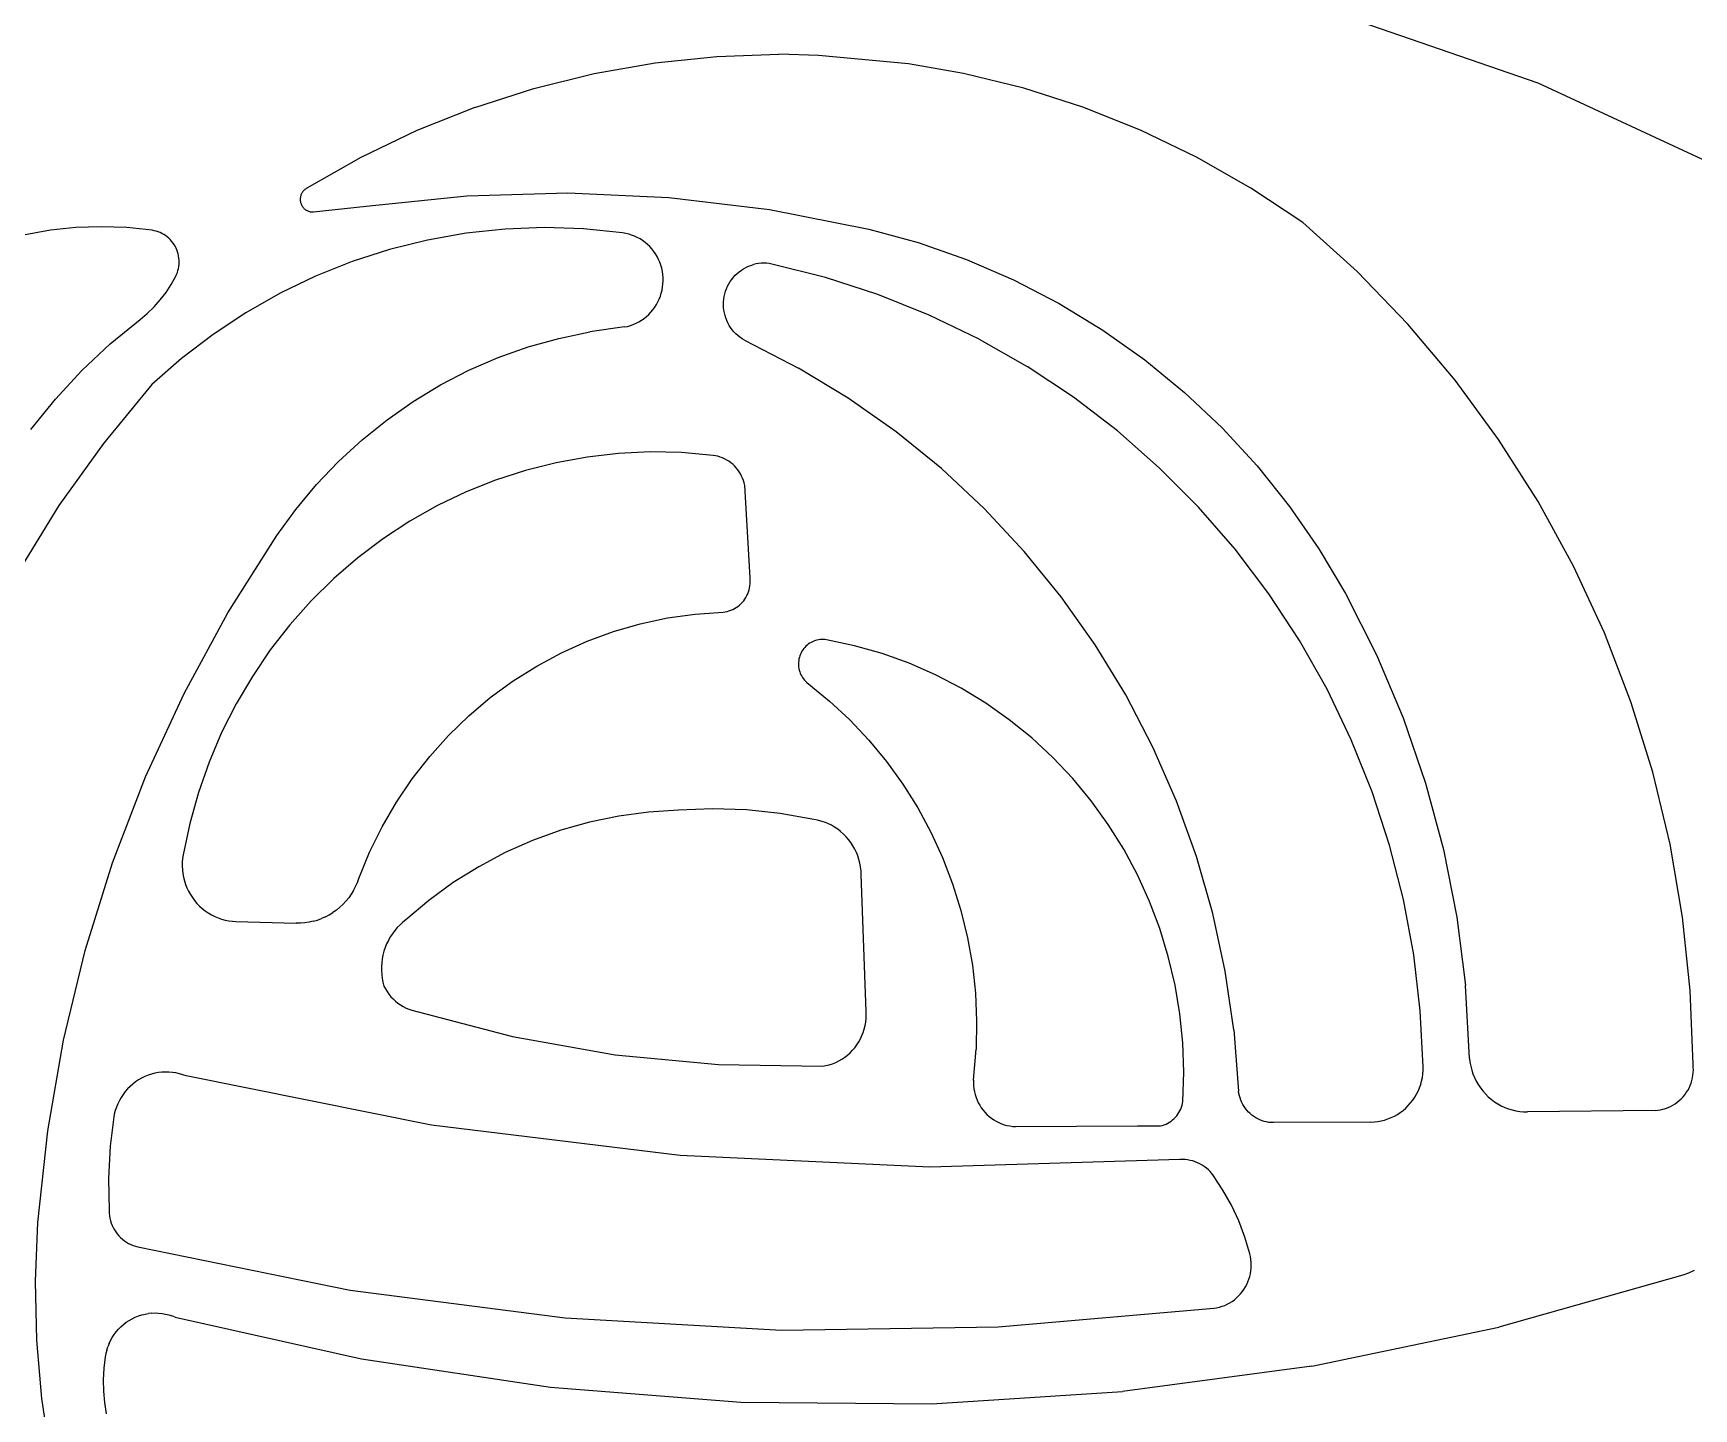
# Model space of a CAD drawing. Extents: x 396092 to 455492, y 17293 to 132793.
# Drawn here: x 435713.5 to 435806.3, y 60957.6 to 61034.6 of the extents above; entities that cross this region are included whole.
import ezdxf

# ---------------------------------------------------------------- set-up
doc = ezdxf.new("R2010")
doc.units = 0
doc.header["$LTSCALE"] = 1000
doc.header["$MEASUREMENT"] = 0
doc.layers.add('MU', color=34, linetype='Continuous')

msp = doc.modelspace()

# ---------------------------------------------------------------- linework, layer by layer
at = {"layer": 'MU', "color": 37}
for p, q in [((435797.657, 61031.78), (435786.127, 61035.746)), ((435744.865, 61032.312), (435748.28, 61032.909)), ((435748.28, 61032.909), (435751.728, 61033.269)), ((435751.728, 61033.269), (435755.191, 61033.389)), ((435757.408, 61033.313), (435755.191, 61033.389)), ((435762.451, 61032.851), (435757.408, 61033.313)), ((435741.496, 61031.48), (435744.865, 61032.312)), ((435765.518, 61032.317), (435762.451, 61032.851)), ((435768.886, 61031.486), (435765.518, 61032.317)), ((435738.191, 61030.417), (435741.496, 61031.48)), ((435772.192, 61030.425), (435768.886, 61031.486)), ((435808.378, 61026.783), (435797.657, 61031.78)), ((435738.191, 61030.417), (435734.964, 61029.128)), ((435775.42, 61029.138), (435772.192, 61030.425)), ((435734.964, 61029.128), (435731.829, 61027.619)), ((435778.555, 61027.63), (435775.42, 61029.138)), ((435731.829, 61027.619), (435728.802, 61025.897)), ((435781.583, 61025.91), (435778.555, 61027.63)), ((435728.451, 61025.43), (435728.442, 61025.384)), ((435728.462, 61025.475), (435728.451, 61025.43)), ((435728.477, 61025.519), (435728.462, 61025.475)), ((435728.494, 61025.563), (435728.477, 61025.519)), ((435728.514, 61025.605), (435728.494, 61025.563)), ((435728.537, 61025.645), (435728.514, 61025.605)), ((435728.562, 61025.684), (435728.537, 61025.645)), ((435728.59, 61025.721), (435728.562, 61025.684)), ((435728.62, 61025.756), (435728.59, 61025.721)), ((435728.653, 61025.789), (435728.62, 61025.756)), ((435728.687, 61025.82), (435728.653, 61025.789)), ((435728.724, 61025.848), (435728.687, 61025.82)), ((435728.762, 61025.874), (435728.724, 61025.848)), ((435728.802, 61025.897), (435728.762, 61025.874)), ((435732.127, 61024.894), (435737.753, 61025.474)), ((435737.753, 61025.474), (435743.405, 61025.636)), ((435743.405, 61025.636), (435749.053, 61025.378)), ((435784.49, 61023.984), (435781.583, 61025.91)), ((435728.437, 61025.337), (435728.434, 61025.29)), ((435728.434, 61025.29), (435728.435, 61025.244)), ((435728.435, 61025.244), (435728.438, 61025.197)), ((435728.442, 61025.384), (435728.437, 61025.337)), ((435728.438, 61025.197), (435728.445, 61025.151)), ((435728.445, 61025.151), (435728.455, 61025.105)), ((435728.455, 61025.105), (435728.467, 61025.06)), ((435728.467, 61025.06), (435728.483, 61025.016)), ((435728.483, 61025.016), (435728.501, 61024.973)), ((435728.501, 61024.973), (435728.522, 61024.932)), ((435728.522, 61024.932), (435728.546, 61024.892)), ((435728.546, 61024.892), (435728.572, 61024.853)), ((435728.572, 61024.853), (435728.601, 61024.817)), ((435728.601, 61024.817), (435728.632, 61024.782)), ((435728.632, 61024.782), (435728.665, 61024.75)), ((435728.665, 61024.75), (435728.7, 61024.72)), ((435728.7, 61024.72), (435728.738, 61024.693)), ((435728.738, 61024.693), (435728.776, 61024.668)), ((435728.776, 61024.668), (435728.817, 61024.646)), ((435728.817, 61024.646), (435728.858, 61024.627)), ((435728.858, 61024.627), (435728.901, 61024.61)), ((435728.901, 61024.61), (435728.945, 61024.597)), ((435728.945, 61024.597), (435728.99, 61024.586)), ((435728.99, 61024.586), (435729.035, 61024.579)), ((435729.035, 61024.579), (435729.081, 61024.574)), ((435729.081, 61024.574), (435729.126, 61024.573)), ((435729.126, 61024.573), (435729.172, 61024.575)), ((435729.172, 61024.575), (435732.127, 61024.894)), ((435749.053, 61025.378), (435754.669, 61024.702)), ((435754.669, 61024.702), (435760.221, 61023.611)), ((435715.887, 61023.694), (435714.467, 61023.546)), ((435717.314, 61023.743), (435715.887, 61023.694)), ((435718.741, 61023.692), (435717.314, 61023.743)), ((435720.162, 61023.543), (435718.741, 61023.692)), ((435739.899, 61023.613), (435737.718, 61023.382)), ((435742.09, 61023.694), (435739.899, 61023.613)), ((435744.281, 61023.623), (435742.09, 61023.694)), ((435746.462, 61023.402), (435744.281, 61023.623)), ((435760.221, 61023.611), (435762.98, 61022.858)), ((435787.521, 61021.238), (435784.49, 61023.984)), ((435714.467, 61023.546), (435713.06, 61023.3)), ((435720.274, 61023.523), (435720.162, 61023.543)), ((435720.386, 61023.496), (435720.274, 61023.523)), ((435720.495, 61023.461), (435720.386, 61023.496)), ((435720.602, 61023.419), (435720.495, 61023.461)), ((435720.706, 61023.37), (435720.602, 61023.419)), ((435720.806, 61023.314), (435720.706, 61023.37)), ((435720.903, 61023.252), (435720.806, 61023.314)), ((435720.995, 61023.183), (435720.903, 61023.252)), ((435721.083, 61023.108), (435720.995, 61023.183)), ((435721.166, 61023.027), (435721.083, 61023.108)), ((435721.244, 61022.941), (435721.166, 61023.027)), ((435721.315, 61022.85), (435721.244, 61022.941)), ((435721.381, 61022.754), (435721.315, 61022.85)), ((435721.441, 61022.655), (435721.381, 61022.754)), ((435721.494, 61022.551), (435721.441, 61022.655)), ((435735.558, 61023.002), (435733.428, 61022.473)), ((435737.718, 61023.382), (435735.558, 61023.002)), ((435746.632, 61023.373), (435746.462, 61023.402)), ((435746.8, 61023.333), (435746.632, 61023.373)), ((435746.964, 61023.281), (435746.8, 61023.333)), ((435747.125, 61023.219), (435746.964, 61023.281)), ((435747.282, 61023.145), (435747.125, 61023.219)), ((435747.433, 61023.062), (435747.282, 61023.145)), ((435747.579, 61022.968), (435747.433, 61023.062)), ((435747.718, 61022.865), (435747.579, 61022.968)), ((435747.851, 61022.752), (435747.718, 61022.865)), ((435747.976, 61022.631), (435747.851, 61022.752)), ((435762.98, 61022.858), (435765.681, 61021.912)), ((435721.54, 61022.444), (435721.494, 61022.551)), ((435721.579, 61022.334), (435721.54, 61022.444)), ((435721.611, 61022.222), (435721.579, 61022.334)), ((435721.636, 61022.108), (435721.611, 61022.222)), ((435721.653, 61021.992), (435721.636, 61022.108)), ((435721.663, 61021.876), (435721.653, 61021.992)), ((435721.66, 61021.642), (435721.665, 61021.759)), ((435721.665, 61021.759), (435721.663, 61021.876)), ((435731.337, 61021.799), (435729.296, 61020.983)), ((435733.428, 61022.473), (435731.337, 61021.799)), ((435748.092, 61022.502), (435747.976, 61022.631)), ((435748.2, 61022.365), (435748.092, 61022.502)), ((435748.299, 61022.221), (435748.2, 61022.365)), ((435748.389, 61022.071), (435748.299, 61022.221)), ((435748.468, 61021.915), (435748.389, 61022.071)), ((435748.538, 61021.754), (435748.468, 61021.915)), ((435748.597, 61021.589), (435748.538, 61021.754)), ((435765.681, 61021.912), (435768.312, 61020.777)), ((435721.22, 61020.509), (435721.474, 61020.972)), ((435721.474, 61020.972), (435721.523, 61021.077)), ((435721.523, 61021.077), (435721.565, 61021.186)), ((435721.565, 61021.186), (435721.599, 61021.297)), ((435721.599, 61021.297), (435721.627, 61021.411)), ((435721.627, 61021.411), (435721.647, 61021.526)), ((435721.647, 61021.526), (435721.66, 61021.642)), ((435729.296, 61020.983), (435727.313, 61020.027)), ((435748.645, 61021.42), (435748.597, 61021.589)), ((435748.681, 61021.248), (435748.645, 61021.42)), ((435748.707, 61021.074), (435748.681, 61021.248)), ((435748.722, 61020.899), (435748.707, 61021.074)), ((435748.725, 61020.723), (435748.722, 61020.899)), ((435752.472, 61020.677), (435752.559, 61020.801)), ((435752.559, 61020.801), (435752.653, 61020.918)), ((435752.653, 61020.918), (435752.754, 61021.029)), ((435752.754, 61021.029), (435752.862, 61021.133)), ((435752.862, 61021.133), (435752.977, 61021.23)), ((435752.977, 61021.23), (435753.098, 61021.318)), ((435753.098, 61021.318), (435753.224, 61021.398)), ((435753.224, 61021.398), (435753.356, 61021.47)), ((435753.356, 61021.47), (435753.491, 61021.532)), ((435753.491, 61021.532), (435753.631, 61021.585)), ((435753.631, 61021.585), (435753.773, 61021.629)), ((435753.918, 61021.662), (435753.773, 61021.629)), ((435754.065, 61021.686), (435753.918, 61021.662)), ((435754.213, 61021.7), (435754.065, 61021.686)), ((435754.362, 61021.704), (435754.213, 61021.7)), ((435754.511, 61021.698), (435754.362, 61021.704)), ((435754.658, 61021.682), (435754.511, 61021.698)), ((435754.805, 61021.656), (435754.658, 61021.682)), ((435757.798, 61020.908), (435754.805, 61021.656)), ((435760.735, 61019.956), (435757.798, 61020.908)), ((435790.364, 61018.291), (435787.521, 61021.238)), ((435720.612, 61019.649), (435720.932, 61020.067)), ((435720.932, 61020.067), (435721.22, 61020.509)), ((435727.313, 61020.027), (435725.398, 61018.938)), ((435748.508, 61019.699), (435748.572, 61019.862)), ((435748.572, 61019.862), (435748.624, 61020.03)), ((435748.624, 61020.03), (435748.666, 61020.2)), ((435748.666, 61020.2), (435748.697, 61020.373)), ((435748.697, 61020.373), (435748.717, 61020.548)), ((435748.717, 61020.548), (435748.725, 61020.723)), ((435752.139, 61019.838), (435752.171, 61019.986)), ((435752.171, 61019.986), (435752.213, 61020.132)), ((435752.213, 61020.132), (435752.264, 61020.274)), ((435752.264, 61020.274), (435752.325, 61020.413)), ((435752.325, 61020.413), (435752.394, 61020.547)), ((435752.394, 61020.547), (435752.472, 61020.677)), ((435763.603, 61018.805), (435760.735, 61019.956)), ((435768.312, 61020.777), (435770.859, 61019.458)), ((435719.884, 61018.894), (435720.262, 61019.258)), ((435720.262, 61019.258), (435720.612, 61019.649)), ((435725.398, 61018.938), (435723.559, 61017.719)), ((435747.921, 61018.839), (435748.041, 61018.965)), ((435748.041, 61018.965), (435748.153, 61019.098)), ((435748.153, 61019.098), (435748.256, 61019.239)), ((435748.256, 61019.239), (435748.35, 61019.387)), ((435748.35, 61019.387), (435748.434, 61019.54)), ((435748.434, 61019.54), (435748.508, 61019.699)), ((435752.099, 61019.385), (435752.103, 61019.537)), ((435752.106, 61019.233), (435752.099, 61019.385)), ((435752.103, 61019.537), (435752.116, 61019.688)), ((435752.122, 61019.082), (435752.106, 61019.233)), ((435752.116, 61019.688), (435752.139, 61019.838)), ((435752.149, 61018.933), (435752.122, 61019.082)), ((435752.185, 61018.785), (435752.149, 61018.933)), ((435770.859, 61019.458), (435773.31, 61017.962)), ((435717.801, 61017.189), (435719.479, 61018.561)), ((435719.479, 61018.561), (435719.884, 61018.894)), ((435746.557, 61018.138), (435744.628, 61017.867)), ((435746.557, 61018.138), (435746.726, 61018.173)), ((435746.726, 61018.173), (435746.892, 61018.22)), ((435746.892, 61018.22), (435747.054, 61018.277)), ((435747.054, 61018.277), (435747.213, 61018.346)), ((435747.213, 61018.346), (435747.367, 61018.425)), ((435747.367, 61018.425), (435747.515, 61018.514)), ((435747.515, 61018.514), (435747.657, 61018.613)), ((435747.657, 61018.613), (435747.793, 61018.722)), ((435747.793, 61018.722), (435747.921, 61018.839)), ((435752.23, 61018.64), (435752.185, 61018.785)), ((435752.284, 61018.499), (435752.23, 61018.64)), ((435752.348, 61018.362), (435752.284, 61018.499)), ((435752.42, 61018.229), (435752.348, 61018.362)), ((435752.501, 61018.102), (435752.42, 61018.229)), ((435752.59, 61017.98), (435752.501, 61018.102)), ((435766.389, 61017.459), (435763.603, 61018.805)), ((435793.007, 61015.156), (435790.364, 61018.291)), ((435716.22, 61015.7), (435717.801, 61017.189)), ((435723.559, 61017.719), (435721.805, 61016.377)), ((435741.178, 61017.021), (435742.889, 61017.502)), ((435742.889, 61017.502), (435744.628, 61017.867)), ((435752.687, 61017.865), (435752.59, 61017.98)), ((435752.791, 61017.756), (435752.687, 61017.865)), ((435752.901, 61017.654), (435752.791, 61017.756)), ((435753.018, 61017.561), (435752.901, 61017.654)), ((435753.141, 61017.475), (435753.018, 61017.561)), ((435753.269, 61017.398), (435753.141, 61017.475)), ((435753.269, 61017.398), (435756.294, 61015.84)), ((435766.389, 61017.459), (435769.08, 61015.926)), ((435773.31, 61017.962), (435775.655, 61016.297)), ((435721.805, 61016.377), (435720.143, 61014.916)), ((435737.867, 61015.716), (435739.501, 61016.424)), ((435739.501, 61016.424), (435741.178, 61017.021)), ((435775.655, 61016.297), (435777.88, 61014.469)), ((435714.745, 61014.103), (435716.22, 61015.7)), ((435736.283, 61014.898), (435737.867, 61015.716)), ((435759.08, 61014.151), (435756.294, 61015.84)), ((435771.663, 61014.211), (435769.08, 61015.926)), ((435720.143, 61014.916), (435717.43, 61011.624)), ((435734.755, 61013.976), (435736.283, 61014.898)), ((435777.88, 61014.469), (435779.976, 61012.489)), ((435795.438, 61011.847), (435793.007, 61015.156)), ((435713.382, 61012.404), (435714.745, 61014.103)), ((435733.29, 61012.952), (435734.755, 61013.976)), ((435761.746, 61012.273), (435759.08, 61014.151)), ((435774.128, 61012.322), (435771.663, 61014.211)), ((435731.895, 61011.831), (435733.29, 61012.952)), ((435779.976, 61012.489), (435781.933, 61010.364)), ((435717.43, 61011.624), (435714.946, 61008.147)), ((435730.576, 61010.618), (435731.895, 61011.831)), ((435764.281, 61010.214), (435761.746, 61012.273)), ((435776.463, 61010.269), (435774.128, 61012.322)), ((435797.646, 61008.378), (435795.438, 61011.847)), ((435729.338, 61009.319), (435730.576, 61010.618)), ((435744.48, 61010.865), (435742.744, 61010.548)), ((435746.233, 61011.064), (435744.48, 61010.865)), ((435747.995, 61011.146), (435746.233, 61011.064)), ((435749.758, 61011.109), (435747.995, 61011.146)), ((435751.515, 61010.955), (435749.758, 61011.109)), ((435751.65, 61010.934), (435751.515, 61010.955)), ((435751.782, 61010.904), (435751.65, 61010.934)), ((435751.913, 61010.865), (435751.782, 61010.904)), ((435752.04, 61010.817), (435751.913, 61010.865)), ((435752.165, 61010.761), (435752.04, 61010.817)), ((435752.285, 61010.697), (435752.165, 61010.761)), ((435752.401, 61010.625), (435752.285, 61010.697)), ((435752.512, 61010.544), (435752.401, 61010.625)), ((435741.031, 61010.116), (435739.351, 61009.57)), ((435742.744, 61010.548), (435741.031, 61010.116)), ((435752.617, 61010.457), (435752.512, 61010.544)), ((435752.717, 61010.363), (435752.617, 61010.457)), ((435752.81, 61010.262), (435752.717, 61010.363)), ((435752.897, 61010.155), (435752.81, 61010.262)), ((435752.976, 61010.042), (435752.897, 61010.155)), ((435753.048, 61009.925), (435752.976, 61010.042)), ((435753.112, 61009.802), (435753.048, 61009.925)), ((435753.168, 61009.676), (435753.112, 61009.802)), ((435753.216, 61009.546), (435753.168, 61009.676)), ((435766.672, 61007.982), (435764.281, 61010.214)), ((435778.658, 61008.06), (435776.463, 61010.269)), ((435781.933, 61010.364), (435783.74, 61008.107)), ((435728.187, 61007.939), (435729.338, 61009.319)), ((435737.709, 61008.913), (435736.112, 61008.147)), ((435739.351, 61009.57), (435737.709, 61008.913)), ((435753.256, 61009.413), (435753.216, 61009.546)), ((435753.286, 61009.278), (435753.256, 61009.413)), ((435753.584, 61004.11), (435753.286, 61009.278)), ((435714.946, 61008.147), (435712.704, 61004.505)), ((435727.129, 61006.484), (435728.187, 61007.939)), ((435736.112, 61008.147), (435734.568, 61007.276)), ((435768.909, 61005.59), (435766.672, 61007.982)), ((435780.702, 61005.706), (435778.658, 61008.06)), ((435783.74, 61008.107), (435785.39, 61005.727)), ((435799.621, 61004.766), (435797.646, 61008.378)), ((435734.568, 61007.276), (435733.084, 61006.304)), ((435724.391, 61002.15), (435727.129, 61006.484)), ((435733.084, 61006.304), (435731.665, 61005.234)), ((435731.665, 61005.234), (435730.318, 61004.071)), ((435770.981, 61003.047), (435768.909, 61005.59)), ((435782.587, 61003.216), (435780.702, 61005.706)), ((435785.39, 61005.727), (435786.875, 61003.236)), ((435730.318, 61004.071), (435729.049, 61002.821)), ((435753.594, 61003.997), (435753.584, 61004.11)), ((435801.353, 61001.026), (435799.621, 61004.766)), ((435753.412, 61003.114), (435753.459, 61003.217)), ((435753.459, 61003.217), (435753.5, 61003.323)), ((435753.5, 61003.323), (435753.534, 61003.432)), ((435753.534, 61003.432), (435753.561, 61003.543)), ((435753.561, 61003.543), (435753.581, 61003.655)), ((435753.581, 61003.655), (435753.593, 61003.768)), ((435753.593, 61003.768), (435753.597, 61003.883)), ((435753.597, 61003.883), (435753.594, 61003.997)), ((435784.303, 61000.603), (435782.587, 61003.216)), ((435786.875, 61003.236), (435788.609, 60999.811)), ((435729.049, 61002.821), (435727.862, 61001.488)), ((435752.19, 61002.209), (435752.3, 61002.231)), ((435752.3, 61002.231), (435752.408, 61002.26)), ((435752.408, 61002.26), (435752.514, 61002.297)), ((435752.514, 61002.297), (435752.617, 61002.341)), ((435752.617, 61002.341), (435752.717, 61002.391)), ((435752.717, 61002.391), (435752.814, 61002.449)), ((435752.814, 61002.449), (435752.906, 61002.513)), ((435752.906, 61002.513), (435752.995, 61002.583)), ((435752.995, 61002.583), (435753.078, 61002.659)), ((435753.078, 61002.659), (435753.156, 61002.74)), ((435753.156, 61002.74), (435753.229, 61002.827)), ((435753.229, 61002.827), (435753.296, 61002.918)), ((435753.296, 61002.918), (435753.357, 61003.014)), ((435753.357, 61003.014), (435753.412, 61003.114)), ((435772.878, 61000.365), (435770.981, 61003.047)), ((435721.941, 60997.64), (435724.391, 61002.15)), ((435727.862, 61001.488), (435726.764, 61000.079)), ((435745.944, 61001.1), (435747.446, 61001.536)), ((435747.446, 61001.536), (435748.974, 61001.864)), ((435748.974, 61001.864), (435750.521, 61002.084)), ((435750.521, 61002.084), (435752.079, 61002.195)), ((435752.079, 61002.195), (435752.19, 61002.209)), ((435743.045, 60999.918), (435744.475, 61000.56)), ((435744.475, 61000.56), (435745.944, 61001.1)), ((435756.843, 61000.4), (435756.773, 61000.344)), ((435756.917, 61000.451), (435756.843, 61000.4)), ((435756.994, 61000.498), (435756.917, 61000.451)), ((435757.075, 61000.538), (435756.994, 61000.498)), ((435757.157, 61000.574), (435757.075, 61000.538)), ((435757.242, 61000.603), (435757.157, 61000.574)), ((435757.328, 61000.627), (435757.242, 61000.603)), ((435757.416, 61000.645), (435757.328, 61000.627)), ((435757.505, 61000.656), (435757.416, 61000.645)), ((435757.594, 61000.662), (435757.505, 61000.656)), ((435757.684, 61000.662), (435757.594, 61000.662)), ((435757.773, 61000.655), (435757.684, 61000.662)), ((435757.862, 61000.643), (435757.773, 61000.655)), ((435759.43, 61000.31), (435757.862, 61000.643)), ((435774.591, 60997.558), (435772.878, 61000.365)), ((435785.843, 60997.877), (435784.303, 61000.603)), ((435802.836, 60997.176), (435801.353, 61001.026)), ((435726.764, 61000.079), (435725.758, 60998.599)), ((435741.663, 60999.176), (435743.045, 60999.918)), ((435756.305, 60999.484), (435756.296, 60999.393)), ((435756.321, 60999.574), (435756.305, 60999.484)), ((435756.342, 60999.663), (435756.321, 60999.574)), ((435756.369, 60999.75), (435756.342, 60999.663)), ((435756.402, 60999.835), (435756.369, 60999.75)), ((435756.44, 60999.918), (435756.402, 60999.835)), ((435756.483, 60999.998), (435756.44, 60999.918)), ((435756.532, 61000.075), (435756.483, 60999.998)), ((435756.585, 61000.148), (435756.532, 61000.075)), ((435756.643, 61000.217), (435756.585, 61000.148)), ((435756.706, 61000.283), (435756.643, 61000.217)), ((435756.773, 61000.344), (435756.706, 61000.283)), ((435760.973, 60999.871), (435759.43, 61000.31)), ((435762.484, 60999.328), (435760.973, 60999.871)), ((435788.609, 60999.811), (435790.105, 60996.27)), ((435725.758, 60998.599), (435724.85, 60997.055)), ((435740.334, 60998.339), (435741.663, 60999.176)), ((435756.296, 60999.393), (435756.293, 60999.302)), ((435756.293, 60999.302), (435756.295, 60999.211)), ((435756.295, 60999.211), (435756.303, 60999.12)), ((435756.303, 60999.12), (435756.318, 60999.029)), ((435756.318, 60999.029), (435756.338, 60998.94)), ((435756.338, 60998.94), (435756.364, 60998.853)), ((435756.364, 60998.853), (435756.396, 60998.768)), ((435756.396, 60998.768), (435756.433, 60998.684)), ((435756.433, 60998.684), (435756.476, 60998.604)), ((435756.476, 60998.604), (435756.523, 60998.527)), ((435756.523, 60998.527), (435756.576, 60998.453)), ((435763.957, 60998.684), (435762.484, 60999.328)), ((435765.384, 60997.942), (435763.957, 60998.684)), ((435719.788, 60992.975), (435721.941, 60997.64)), ((435739.064, 60997.41), (435740.334, 60998.339)), ((435756.576, 60998.453), (435756.633, 60998.383)), ((435756.633, 60998.383), (435756.695, 60998.317)), ((435756.695, 60998.317), (435756.761, 60998.255)), ((435756.761, 60998.255), (435758.031, 60997.219)), ((435766.76, 60997.104), (435765.384, 60997.942)), ((435787.201, 60995.052), (435785.843, 60997.877)), ((435724.85, 60997.055), (435724.043, 60995.454)), ((435737.861, 60996.394), (435739.064, 60997.41)), ((435758.031, 60997.219), (435759.165, 60996.163)), ((435768.079, 60996.175), (435766.76, 60997.104)), ((435776.113, 60994.638), (435774.591, 60997.558)), ((435804.062, 60993.233), (435802.836, 60997.176)), ((435736.729, 60995.295), (435737.861, 60996.394)), ((435759.165, 60996.163), (435760.229, 60995.033)), ((435769.334, 60995.159), (435768.079, 60996.175)), ((435790.105, 60996.27), (435791.355, 60992.632)), ((435724.043, 60995.454), (435723.34, 60993.802)), ((435735.674, 60994.119), (435736.729, 60995.295)), ((435760.229, 60995.033), (435761.219, 60993.834)), ((435770.52, 60994.059), (435769.334, 60995.159)), ((435788.369, 60992.141), (435787.201, 60995.052)), ((435734.7, 60992.872), (435735.674, 60994.119)), ((435771.632, 60992.882), (435770.52, 60994.059)), ((435777.436, 60991.619), (435776.113, 60994.638)), ((435717.942, 60988.175), (435719.788, 60992.975)), ((435723.34, 60993.802), (435722.745, 60992.107)), ((435761.219, 60993.834), (435762.13, 60992.572)), ((435805.027, 60989.215), (435804.062, 60993.233)), ((435722.745, 60992.107), (435722.261, 60990.375)), ((435733.814, 60991.559), (435734.7, 60992.872)), ((435762.13, 60992.572), (435762.957, 60991.252)), ((435772.665, 60991.631), (435771.632, 60992.882)), ((435789.344, 60989.155), (435788.369, 60992.141)), ((435791.355, 60992.632), (435792.353, 60988.913)), ((435733.018, 60990.187), (435733.814, 60991.559)), ((435749.576, 60991.109), (435747.908, 60991.008)), ((435751.477, 60991.194), (435749.576, 60991.109)), ((435753.379, 60991.136), (435751.477, 60991.194)), ((435755.272, 60990.937), (435753.379, 60991.136)), ((435762.957, 60991.252), (435763.699, 60989.879)), ((435773.614, 60990.313), (435772.665, 60991.631)), ((435778.554, 60988.515), (435777.436, 60991.619)), ((435722.261, 60990.375), (435721.888, 60988.615)), ((435732.317, 60988.762), (435733.018, 60990.187)), ((435744.614, 60990.448), (435743.004, 60989.993)), ((435746.252, 60990.787), (435744.614, 60990.448)), ((435747.908, 60991.008), (435746.252, 60990.787)), ((435757.145, 60990.597), (435755.272, 60990.937)), ((435757.35, 60990.559), (435757.145, 60990.597)), ((435757.551, 60990.507), (435757.35, 60990.559)), ((435757.749, 60990.441), (435757.551, 60990.507)), ((435757.942, 60990.362), (435757.749, 60990.441)), ((435758.13, 60990.27), (435757.942, 60990.362)), ((435758.311, 60990.165), (435758.13, 60990.27)), ((435758.485, 60990.049), (435758.311, 60990.165)), ((435774.475, 60988.934), (435773.614, 60990.313)), ((435741.43, 60989.424), (435739.898, 60988.743)), ((435743.004, 60989.993), (435741.43, 60989.424)), ((435758.651, 60989.92), (435758.485, 60990.049)), ((435758.808, 60989.781), (435758.651, 60989.92)), ((435758.956, 60989.631), (435758.808, 60989.781)), ((435759.094, 60989.472), (435758.956, 60989.631)), ((435759.22, 60989.303), (435759.094, 60989.472)), ((435759.336, 60989.127), (435759.22, 60989.303)), ((435763.699, 60989.879), (435764.351, 60988.46)), ((435721.858, 60988.408), (435721.842, 60988.199)), ((435721.888, 60988.615), (435721.858, 60988.408)), ((435731.714, 60987.291), (435732.317, 60988.762)), ((435739.898, 60988.743), (435738.417, 60987.954)), ((435759.44, 60988.942), (435759.336, 60989.127)), ((435759.531, 60988.752), (435759.44, 60988.942)), ((435759.61, 60988.555), (435759.531, 60988.752)), ((435759.676, 60988.353), (435759.61, 60988.555)), ((435759.729, 60988.148), (435759.676, 60988.353)), ((435764.351, 60988.46), (435764.91, 60987)), ((435775.245, 60987.499), (435774.475, 60988.934)), ((435779.463, 60985.339), (435778.554, 60988.515)), ((435790.119, 60986.11), (435789.344, 60989.155)), ((435792.353, 60988.913), (435793.095, 60985.132)), ((435805.724, 60985.14), (435805.027, 60989.215)), ((435716.412, 60983.26), (435717.942, 60988.175)), ((435721.842, 60988.199), (435721.839, 60987.99)), ((435721.839, 60987.99), (435721.849, 60987.781)), ((435721.849, 60987.781), (435721.873, 60987.573)), ((435721.873, 60987.573), (435721.911, 60987.367)), ((435721.911, 60987.367), (435721.962, 60987.165)), ((435738.417, 60987.954), (435736.993, 60987.061)), ((435759.768, 60987.939), (435759.729, 60988.148)), ((435759.793, 60987.728), (435759.768, 60987.939)), ((435759.804, 60987.516), (435759.793, 60987.728)), ((435760.072, 60979.852), (435759.804, 60987.516)), ((435775.919, 60986.016), (435775.245, 60987.499)), ((435721.962, 60987.165), (435722.026, 60986.966)), ((435722.026, 60986.966), (435722.102, 60986.772)), ((435722.102, 60986.772), (435722.191, 60986.584)), ((435722.191, 60986.584), (435722.292, 60986.402)), ((435731.415, 60986.621), (435731.287, 60986.413)), ((435731.415, 60986.621), (435731.529, 60986.837)), ((435731.529, 60986.837), (435731.629, 60987.061)), ((435731.629, 60987.061), (435731.714, 60987.291)), ((435736.993, 60987.061), (435735.635, 60986.068)), ((435764.91, 60987), (435765.375, 60985.506)), ((435722.292, 60986.402), (435722.405, 60986.227)), ((435722.405, 60986.227), (435722.529, 60986.06)), ((435722.529, 60986.06), (435722.663, 60985.902)), ((435722.663, 60985.902), (435722.807, 60985.753)), ((435722.807, 60985.753), (435722.961, 60985.615)), ((435722.961, 60985.615), (435723.123, 60985.487)), ((435730.461, 60985.527), (435730.263, 60985.387)), ((435730.648, 60985.681), (435730.461, 60985.527)), ((435730.648, 60985.681), (435730.826, 60985.847)), ((435730.826, 60985.847), (435730.992, 60986.025)), ((435730.992, 60986.025), (435731.146, 60986.214)), ((435731.287, 60986.413), (435731.146, 60986.214)), ((435735.635, 60986.068), (435734.348, 60984.98)), ((435765.375, 60985.506), (435765.743, 60983.984)), ((435776.496, 60984.489), (435775.919, 60986.016)), ((435790.692, 60983.018), (435790.119, 60986.11)), ((435723.123, 60985.487), (435723.293, 60985.37)), ((435723.293, 60985.37), (435723.47, 60985.265)), ((435723.47, 60985.265), (435723.654, 60985.173)), ((435723.654, 60985.173), (435723.843, 60985.093)), ((435723.843, 60985.093), (435724.037, 60985.026)), ((435724.037, 60985.026), (435724.235, 60984.972)), ((435724.235, 60984.972), (435724.436, 60984.932)), ((435724.436, 60984.932), (435724.64, 60984.905)), ((435724.64, 60984.905), (435724.844, 60984.892)), ((435724.844, 60984.892), (435728.209, 60984.796)), ((435728.449, 60984.798), (435728.209, 60984.796)), ((435728.69, 60984.816), (435728.449, 60984.798)), ((435728.928, 60984.85), (435728.69, 60984.816)), ((435729.163, 60984.901), (435728.928, 60984.85)), ((435729.163, 60984.901), (435729.395, 60984.968)), ((435729.395, 60984.968), (435729.622, 60985.05)), ((435729.843, 60985.148), (435729.622, 60985.05)), ((435729.843, 60985.148), (435730.057, 60985.26)), ((435730.057, 60985.26), (435730.263, 60985.387)), ((435734.015, 60984.702), (435733.863, 60984.546)), ((435734.177, 60984.846), (435734.015, 60984.702)), ((435734.348, 60984.98), (435734.177, 60984.846)), ((435780.157, 60982.109), (435779.463, 60985.339)), ((435793.095, 60985.132), (435793.577, 60981.308)), ((435806.152, 60981.026), (435805.724, 60985.14)), ((435733.363, 60983.835), (435733.268, 60983.638)), ((435733.471, 60984.025), (435733.363, 60983.835)), ((435733.59, 60984.207), (435733.471, 60984.025)), ((435733.721, 60984.381), (435733.59, 60984.207)), ((435733.863, 60984.546), (435733.721, 60984.381)), ((435765.743, 60983.984), (435766.013, 60982.44)), ((435776.971, 60982.927), (435776.496, 60984.489)), ((435715.203, 60978.253), (435716.412, 60983.26)), ((435733.019, 60982.799), (435732.991, 60982.582)), ((435733.061, 60983.015), (435733.019, 60982.799)), ((435733.117, 60983.227), (435733.061, 60983.015)), ((435733.186, 60983.435), (435733.117, 60983.227)), ((435733.268, 60983.638), (435733.186, 60983.435)), ((435777.345, 60981.337), (435776.971, 60982.927)), ((435791.06, 60979.894), (435790.692, 60983.018)), ((435732.991, 60982.582), (435732.977, 60982.363)), ((435732.977, 60982.363), (435732.977, 60982.143)), ((435732.977, 60982.143), (435732.991, 60981.924)), ((435732.991, 60981.924), (435733.02, 60981.706)), ((435766.013, 60982.44), (435766.183, 60980.882)), ((435780.634, 60978.837), (435780.157, 60982.109)), ((435733.02, 60981.706), (435733.062, 60981.491)), ((435733.062, 60981.491), (435733.117, 60981.279)), ((435733.117, 60981.279), (435733.2, 60981.12)), ((435733.2, 60981.12), (435733.293, 60980.968)), ((435733.293, 60980.968), (435733.396, 60980.822)), ((435766.183, 60980.882), (435766.253, 60979.316)), ((435777.613, 60979.724), (435777.345, 60981.337)), ((435793.809, 60977.236), (435793.577, 60981.308)), ((435806.309, 60976.892), (435806.152, 60981.026)), ((435733.396, 60980.822), (435733.509, 60980.684)), ((435733.509, 60980.684), (435733.631, 60980.555)), ((435733.631, 60980.555), (435733.761, 60980.434)), ((435733.761, 60980.434), (435733.899, 60980.322)), ((435733.899, 60980.322), (435734.044, 60980.22)), ((435734.044, 60980.22), (435734.195, 60980.129)), ((435734.195, 60980.129), (435734.352, 60980.048)), ((435734.352, 60980.048), (435734.515, 60979.979)), ((435734.515, 60979.979), (435734.681, 60979.921)), ((435734.681, 60979.921), (435740.312, 60978.454)), ((435759.973, 60978.875), (435760.019, 60979.067)), ((435760.019, 60979.067), (435760.052, 60979.261)), ((435760.052, 60979.261), (435760.072, 60979.457)), ((435760.079, 60979.655), (435760.072, 60979.852)), ((435760.072, 60979.457), (435760.079, 60979.655)), ((435766.253, 60979.316), (435766.223, 60977.749)), ((435777.777, 60978.097), (435777.613, 60979.724)), ((435791.222, 60976.752), (435791.06, 60979.894)), ((435714.321, 60973.175), (435715.203, 60978.253)), ((435740.312, 60978.454), (435746.038, 60977.441)), ((435759.56, 60977.989), (435759.666, 60978.154)), ((435759.666, 60978.154), (435759.761, 60978.326)), ((435759.761, 60978.326), (435759.844, 60978.504)), ((435759.844, 60978.504), (435759.915, 60978.687)), ((435759.915, 60978.687), (435759.973, 60978.875)), ((435777.833, 60976.462), (435777.777, 60978.097)), ((435780.634, 60978.837), (435780.901, 60975.407)), ((435746.038, 60977.441), (435751.823, 60976.886)), ((435758.55, 60977.091), (435758.718, 60977.187)), ((435758.718, 60977.187), (435758.88, 60977.295)), ((435758.88, 60977.295), (435759.034, 60977.415)), ((435759.034, 60977.415), (435759.179, 60977.544)), ((435759.179, 60977.544), (435759.316, 60977.684)), ((435759.316, 60977.684), (435759.443, 60977.832)), ((435759.443, 60977.832), (435759.56, 60977.989)), ((435766.078, 60976.023), (435766.223, 60977.749)), ((435793.809, 60977.236), (435793.836, 60977.014)), ((435719.932, 60976.29), (435719.749, 60976.215)), ((435720.12, 60976.352), (435719.932, 60976.29)), ((435720.311, 60976.402), (435720.12, 60976.352)), ((435720.506, 60976.438), (435720.311, 60976.402)), ((435720.702, 60976.461), (435720.506, 60976.438)), ((435720.899, 60976.471), (435720.702, 60976.461)), ((435721.097, 60976.468), (435720.899, 60976.471)), ((435721.293, 60976.451), (435721.097, 60976.468)), ((435721.489, 60976.421), (435721.293, 60976.451)), ((435721.682, 60976.377), (435721.489, 60976.421)), ((435721.871, 60976.321), (435721.682, 60976.377)), ((435722.057, 60976.252), (435721.871, 60976.321)), ((435735.782, 60973.504), (435722.057, 60976.252)), ((435751.823, 60976.886), (435757.634, 60976.794)), ((435757.634, 60976.794), (435757.824, 60976.827)), ((435757.824, 60976.827), (435758.012, 60976.874)), ((435758.012, 60976.874), (435758.196, 60976.934)), ((435758.196, 60976.934), (435758.376, 60977.006)), ((435758.376, 60977.006), (435758.55, 60977.091)), ((435777.784, 60974.827), (435777.833, 60976.462)), ((435791.176, 60976.159), (435791.204, 60976.355)), ((435791.204, 60976.355), (435791.22, 60976.553)), ((435791.22, 60976.553), (435791.222, 60976.752)), ((435793.836, 60977.014), (435793.878, 60976.795)), ((435793.878, 60976.795), (435793.934, 60976.579)), ((435793.934, 60976.579), (435794.005, 60976.368)), ((435794.005, 60976.368), (435794.089, 60976.162)), ((435806.278, 60976.143), (435806.304, 60976.291)), ((435806.304, 60976.291), (435806.32, 60976.441)), ((435806.322, 60976.742), (435806.309, 60976.892)), ((435806.32, 60976.441), (435806.326, 60976.592)), ((435806.326, 60976.592), (435806.322, 60976.742)), ((435718.653, 60975.374), (435718.532, 60975.215)), ((435718.785, 60975.525), (435718.653, 60975.374)), ((435718.926, 60975.666), (435718.785, 60975.525)), ((435719.075, 60975.798), (435718.926, 60975.666)), ((435719.233, 60975.919), (435719.075, 60975.798)), ((435719.398, 60976.03), (435719.233, 60975.919)), ((435719.57, 60976.128), (435719.398, 60976.03)), ((435719.749, 60976.215), (435719.57, 60976.128)), ((435766.078, 60976.023), (435766.075, 60975.859)), ((435766.075, 60975.859), (435766.083, 60975.695)), ((435766.083, 60975.695), (435766.101, 60975.531)), ((435766.101, 60975.531), (435766.13, 60975.37)), ((435766.13, 60975.37), (435766.17, 60975.21)), ((435780.92, 60975.276), (435780.901, 60975.407)), ((435790.85, 60975.227), (435790.939, 60975.404)), ((435790.939, 60975.404), (435791.016, 60975.586)), ((435791.016, 60975.586), (435791.082, 60975.773)), ((435791.082, 60975.773), (435791.135, 60975.964)), ((435791.135, 60975.964), (435791.176, 60976.159)), ((435794.089, 60976.162), (435794.186, 60975.962)), ((435794.186, 60975.962), (435794.297, 60975.77)), ((435794.297, 60975.77), (435794.42, 60975.585)), ((435794.42, 60975.585), (435794.555, 60975.41)), ((435794.555, 60975.41), (435794.702, 60975.244)), ((435805.845, 60975.195), (435805.932, 60975.316)), ((435805.932, 60975.316), (435806.012, 60975.443)), ((435806.012, 60975.443), (435806.083, 60975.575)), ((435806.083, 60975.575), (435806.146, 60975.712)), ((435806.146, 60975.712), (435806.199, 60975.852)), ((435806.199, 60975.852), (435806.243, 60975.996)), ((435806.243, 60975.996), (435806.278, 60976.143)), ((435718.158, 60974.507), (435718.094, 60974.317)), ((435718.234, 60974.693), (435718.158, 60974.507)), ((435718.322, 60974.874), (435718.234, 60974.693)), ((435718.421, 60975.048), (435718.322, 60974.874)), ((435718.532, 60975.215), (435718.421, 60975.048)), ((435766.17, 60975.21), (435766.219, 60975.054)), ((435766.219, 60975.054), (435766.279, 60974.901)), ((435766.279, 60974.901), (435766.348, 60974.753)), ((435766.348, 60974.753), (435766.427, 60974.61)), ((435766.427, 60974.61), (435766.515, 60974.472)), ((435766.515, 60974.472), (435766.612, 60974.341)), ((435777.618, 60974.303), (435777.665, 60974.402)), ((435777.665, 60974.402), (435777.705, 60974.505)), ((435777.705, 60974.505), (435777.738, 60974.611)), ((435777.738, 60974.611), (435777.765, 60974.718)), ((435777.765, 60974.718), (435777.784, 60974.827)), ((435780.947, 60975.147), (435780.92, 60975.276)), ((435780.983, 60975.019), (435780.947, 60975.147)), ((435781.027, 60974.895), (435780.983, 60975.019)), ((435781.079, 60974.773), (435781.027, 60974.895)), ((435781.138, 60974.656), (435781.079, 60974.773)), ((435781.205, 60974.542), (435781.138, 60974.656)), ((435781.28, 60974.434), (435781.205, 60974.542)), ((435781.361, 60974.331), (435781.28, 60974.434)), ((435790.099, 60974.325), (435790.247, 60974.453)), ((435790.247, 60974.453), (435790.387, 60974.591)), ((435790.387, 60974.591), (435790.518, 60974.738)), ((435790.518, 60974.738), (435790.639, 60974.894)), ((435790.639, 60974.894), (435790.75, 60975.057)), ((435790.75, 60975.057), (435790.85, 60975.227)), ((435794.702, 60975.244), (435794.859, 60975.089)), ((435794.859, 60975.089), (435795.026, 60974.945)), ((435795.026, 60974.945), (435795.202, 60974.812)), ((435795.202, 60974.812), (435795.387, 60974.693)), ((435795.387, 60974.693), (435795.579, 60974.586)), ((435795.579, 60974.586), (435795.777, 60974.493)), ((435795.777, 60974.493), (435795.982, 60974.413)), ((435795.982, 60974.413), (435796.191, 60974.348)), ((435804.483, 60974.36), (435804.627, 60974.391)), ((435804.627, 60974.391), (435804.769, 60974.432)), ((435804.769, 60974.432), (435804.908, 60974.483)), ((435804.908, 60974.483), (435805.044, 60974.543)), ((435805.044, 60974.543), (435805.175, 60974.612)), ((435805.175, 60974.612), (435805.301, 60974.69)), ((435805.301, 60974.69), (435805.423, 60974.776)), ((435805.423, 60974.776), (435805.538, 60974.869)), ((435805.538, 60974.869), (435805.647, 60974.971)), ((435805.647, 60974.971), (435805.75, 60975.08)), ((435805.75, 60975.08), (435805.845, 60975.195)), ((435718.042, 60974.122), (435717.809, 60972.327)), ((435718.094, 60974.317), (435718.042, 60974.122)), ((435749.669, 60971.802), (435735.782, 60973.504)), ((435766.612, 60974.341), (435766.717, 60974.217)), ((435766.717, 60974.217), (435766.83, 60974.1)), ((435766.83, 60974.1), (435766.951, 60973.991)), ((435766.951, 60973.991), (435767.078, 60973.89)), ((435767.078, 60973.89), (435767.211, 60973.798)), ((435767.211, 60973.798), (435767.35, 60973.715)), ((435767.35, 60973.715), (435767.494, 60973.642)), ((435767.494, 60973.642), (435767.643, 60973.579)), ((435767.643, 60973.579), (435767.795, 60973.526)), ((435767.795, 60973.526), (435767.951, 60973.484)), ((435767.951, 60973.484), (435768.109, 60973.452)), ((435768.109, 60973.452), (435768.268, 60973.431)), ((435768.429, 60973.421), (435775.243, 60973.458)), ((435775.243, 60973.458), (435776.535, 60973.453)), ((435776.535, 60973.453), (435776.64, 60973.481)), ((435776.64, 60973.481), (435776.743, 60973.516)), ((435776.743, 60973.516), (435776.843, 60973.557)), ((435776.843, 60973.557), (435776.941, 60973.606)), ((435776.941, 60973.606), (435777.035, 60973.661)), ((435777.035, 60973.661), (435777.125, 60973.723)), ((435777.125, 60973.723), (435777.211, 60973.79)), ((435777.211, 60973.79), (435777.292, 60973.863)), ((435777.292, 60973.863), (435777.368, 60973.942)), ((435777.368, 60973.942), (435777.44, 60974.025)), ((435777.44, 60974.025), (435777.505, 60974.114)), ((435777.505, 60974.114), (435777.564, 60974.206)), ((435777.564, 60974.206), (435777.618, 60974.303)), ((435781.449, 60974.233), (435781.361, 60974.331)), ((435781.543, 60974.142), (435781.449, 60974.233)), ((435781.643, 60974.057), (435781.543, 60974.142)), ((435781.748, 60973.98), (435781.643, 60974.057)), ((435781.858, 60973.909), (435781.748, 60973.98)), ((435781.972, 60973.847), (435781.858, 60973.909)), ((435782.09, 60973.792), (435781.972, 60973.847)), ((435782.212, 60973.745), (435782.09, 60973.792)), ((435782.336, 60973.707), (435782.212, 60973.745)), ((435782.462, 60973.677), (435782.336, 60973.707)), ((435782.591, 60973.656), (435782.462, 60973.677)), ((435782.72, 60973.644), (435782.591, 60973.656)), ((435782.849, 60973.64), (435782.72, 60973.644)), ((435788.297, 60973.674), (435782.849, 60973.64)), ((435788.297, 60973.674), (435788.492, 60973.683)), ((435788.492, 60973.683), (435788.685, 60973.705)), ((435788.685, 60973.705), (435788.877, 60973.74)), ((435788.877, 60973.74), (435789.066, 60973.787)), ((435789.066, 60973.787), (435789.251, 60973.847)), ((435789.251, 60973.847), (435789.432, 60973.919)), ((435789.432, 60973.919), (435789.608, 60974.004)), ((435789.608, 60974.004), (435789.779, 60974.1)), ((435789.779, 60974.1), (435789.942, 60974.207)), ((435789.942, 60974.207), (435790.099, 60974.325)), ((435796.191, 60974.348), (435796.404, 60974.298)), ((435796.404, 60974.298), (435796.62, 60974.262)), ((435796.62, 60974.262), (435796.837, 60974.242)), ((435796.837, 60974.242), (435797.056, 60974.236)), ((435804.19, 60974.326), (435797.056, 60974.236)), ((435804.19, 60974.326), (435804.337, 60974.338)), ((435804.337, 60974.338), (435804.483, 60974.36)), ((435713.771, 60968.049), (435714.321, 60973.175)), ((435768.268, 60973.431), (435768.429, 60973.421)), ((435717.809, 60972.327), (435717.71, 60970.519)), ((435763.641, 60971.156), (435749.669, 60971.802)), ((435777.621, 60971.571), (435763.641, 60971.156)), ((435777.765, 60971.575), (435777.621, 60971.571)), ((435777.909, 60971.57), (435777.765, 60971.575)), ((435778.052, 60971.555), (435777.909, 60971.57)), ((435778.195, 60971.53), (435778.052, 60971.555)), ((435778.335, 60971.496), (435778.195, 60971.53)), ((435778.472, 60971.452), (435778.335, 60971.496)), ((435778.606, 60971.399), (435778.472, 60971.452)), ((435778.737, 60971.336), (435778.606, 60971.399)), ((435778.863, 60971.265), (435778.737, 60971.336)), ((435778.984, 60971.185), (435778.863, 60971.265)), ((435779.099, 60971.097), (435778.984, 60971.185)), ((435779.209, 60971.001), (435779.099, 60971.097)), ((435779.312, 60970.899), (435779.209, 60971.001)), ((435779.408, 60970.789), (435779.312, 60970.899)), ((435779.496, 60970.673), (435779.408, 60970.789)), ((435780.027, 60969.864), (435779.496, 60970.673)), ((435717.71, 60970.519), (435717.745, 60968.709)), ((435780.497, 60969.018), (435780.027, 60969.864)), ((435780.905, 60968.139), (435780.497, 60969.018)), ((435713.632, 60964.767), (435713.771, 60968.049)), ((435717.745, 60968.709), (435717.752, 60968.569)), ((435717.752, 60968.569), (435717.769, 60968.43)), ((435717.769, 60968.43), (435717.795, 60968.293)), ((435717.795, 60968.293), (435717.829, 60968.157)), ((435717.829, 60968.157), (435717.872, 60968.024)), ((435717.872, 60968.024), (435717.924, 60967.894)), ((435717.924, 60967.894), (435717.984, 60967.768)), ((435781.248, 60967.231), (435780.905, 60968.139)), ((435717.984, 60967.768), (435718.051, 60967.646)), ((435718.051, 60967.646), (435718.127, 60967.53)), ((435718.127, 60967.53), (435718.21, 60967.418)), ((435718.21, 60967.418), (435718.3, 60967.312)), ((435718.3, 60967.312), (435718.396, 60967.213)), ((435718.396, 60967.213), (435718.499, 60967.12)), ((435718.499, 60967.12), (435718.607, 60967.034)), ((435718.607, 60967.034), (435718.721, 60966.956)), ((435718.721, 60966.956), (435718.839, 60966.885)), ((435781.524, 60966.3), (435781.248, 60967.231)), ((435718.839, 60966.885), (435718.962, 60966.823)), ((435718.962, 60966.823), (435719.089, 60966.769)), ((435719.089, 60966.769), (435719.219, 60966.724)), ((435719.219, 60966.724), (435719.351, 60966.687)), ((435719.351, 60966.687), (435731.23, 60964.277)), ((435781.56, 60966.144), (435781.524, 60966.3)), ((435781.585, 60965.986), (435781.56, 60966.144)), ((435781.523, 60965.036), (435781.559, 60965.192)), ((435781.559, 60965.192), (435781.585, 60965.349)), ((435781.601, 60965.827), (435781.585, 60965.986)), ((435781.585, 60965.349), (435781.601, 60965.508)), ((435781.606, 60965.668), (435781.601, 60965.827)), ((435781.601, 60965.508), (435781.606, 60965.668)), ((435805.735, 60965.111), (435795.448, 60962.199)), ((435806.058, 60965.227), (435805.735, 60965.111)), ((435806.373, 60965.364), (435806.058, 60965.227)), ((435713.704, 60961.483), (435713.632, 60964.767)), ((435731.23, 60964.277), (435743.246, 60962.725)), ((435781.008, 60964.061), (435781.108, 60964.184)), ((435781.108, 60964.184), (435781.199, 60964.313)), ((435781.199, 60964.313), (435781.283, 60964.448)), ((435781.283, 60964.448), (435781.357, 60964.589)), ((435781.357, 60964.589), (435781.422, 60964.734)), ((435781.422, 60964.734), (435781.478, 60964.884)), ((435781.478, 60964.884), (435781.523, 60965.036)), ((435767.449, 60962.216), (435779.517, 60963.263)), ((435779.517, 60963.263), (435779.671, 60963.288)), ((435779.671, 60963.288), (435779.824, 60963.322)), ((435779.824, 60963.322), (435779.974, 60963.367)), ((435779.974, 60963.367), (435780.121, 60963.422)), ((435780.121, 60963.422), (435780.264, 60963.487)), ((435780.264, 60963.487), (435780.402, 60963.561)), ((435780.402, 60963.561), (435780.536, 60963.644)), ((435780.536, 60963.644), (435780.664, 60963.736)), ((435780.664, 60963.736), (435780.785, 60963.837)), ((435780.785, 60963.837), (435780.9, 60963.945)), ((435780.9, 60963.945), (435781.008, 60964.061)), ((435718.413, 60962.228), (435718.558, 60962.355)), ((435718.558, 60962.355), (435718.711, 60962.472)), ((435718.711, 60962.472), (435718.872, 60962.579)), ((435718.872, 60962.579), (435719.039, 60962.674)), ((435719.039, 60962.674), (435719.211, 60962.757)), ((435719.211, 60962.757), (435719.389, 60962.828)), ((435719.389, 60962.828), (435719.571, 60962.887)), ((435719.571, 60962.887), (435719.757, 60962.933)), ((435719.757, 60962.933), (435719.945, 60962.966)), ((435720.135, 60962.987), (435719.945, 60962.966)), ((435720.135, 60962.987), (435720.326, 60962.994)), ((435720.326, 60962.994), (435720.517, 60962.988)), ((435720.517, 60962.988), (435720.708, 60962.969)), ((435720.708, 60962.969), (435720.896, 60962.937)), ((435720.896, 60962.937), (435721.082, 60962.892)), ((435721.082, 60962.892), (435721.265, 60962.834)), ((435721.443, 60962.764), (435721.265, 60962.834)), ((435721.443, 60962.764), (435731.87, 60960.429)), ((435743.246, 60962.725), (435755.338, 60962.037)), ((435713.987, 60958.211), (435713.704, 60961.483)), ((435717.747, 60961.285), (435717.831, 60961.46)), ((435717.831, 60961.46), (435717.927, 60961.629)), ((435717.927, 60961.629), (435718.034, 60961.791)), ((435718.034, 60961.791), (435718.15, 60961.945)), ((435718.15, 60961.945), (435718.277, 60962.091)), ((435718.277, 60962.091), (435718.413, 60962.228)), ((435755.338, 60962.037), (435767.449, 60962.216)), ((435784.988, 60960.023), (435795.448, 60962.199)), ((435717.531, 60960.539), (435717.456, 60959.903)), ((435717.566, 60960.73), (435717.531, 60960.539)), ((435717.614, 60960.919), (435717.566, 60960.73)), ((435717.614, 60960.919), (435717.675, 60961.104)), ((435717.747, 60961.285), (435717.675, 60961.104)), ((435717.456, 60959.903), (435717.425, 60959.263)), ((435731.87, 60960.429), (435742.431, 60958.839)), ((435784.988, 60960.023), (435774.405, 60958.594)), ((435717.425, 60959.263), (435717.436, 60958.623)), ((435717.436, 60958.623), (435717.49, 60957.985)), ((435742.431, 60958.839), (435753.075, 60958.001)), ((435763.75, 60957.919), (435774.405, 60958.594)), ((435714.48, 60954.964), (435713.987, 60958.211)), ((435717.49, 60957.985), (435717.588, 60957.353)), ((435753.075, 60958.001), (435763.75, 60957.919))]:
    msp.add_line(p, q, dxfattribs=at)

doc.saveas('drawing.dxf')
